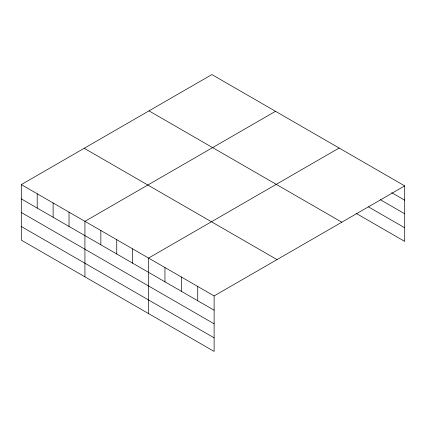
<?xml version="1.0" encoding="UTF-8"?>
<svg xmlns="http://www.w3.org/2000/svg" width="426" height="426" viewBox="0 0 426 426"><rect width="100%" height="100%" fill="white"/><g stroke="black" fill="none" stroke-linecap="round" stroke-linejoin="round"><path stroke-width="0.64" d="M404.7 185.89L211.882 74.566L21.3 184.596L21.3 240.11L214.118 351.434L214.118 295.921L404.7 185.89L404.7 241.404L356.099 213.346M275.51 111.303L84.928 221.334L84.928 276.847M339.144 148.04L148.562 258.071L148.562 313.584M391.702 192.674L404.7 200.177M380.397 199.751L404.7 213.783M368.527 206.919L404.7 227.798M148.988 110.877L341.806 222.196M84.194 148.285L277.012 259.61M21.3 184.596L214.118 295.921M21.3 198.883L214.118 310.208M21.3 212.489L214.118 323.813M21.3 226.51L214.118 337.829M197.728 286.458L197.728 300.745M181.343 276.996L181.343 291.283M164.953 267.533L164.953 281.82M132.651 248.885L132.651 263.172M116.745 239.7L116.745 253.992M100.84 230.514L100.84 244.806M69.023 212.148L69.023 226.44M53.117 202.962L53.117 217.255M37.206 193.777L37.206 208.069"/></g></svg>
